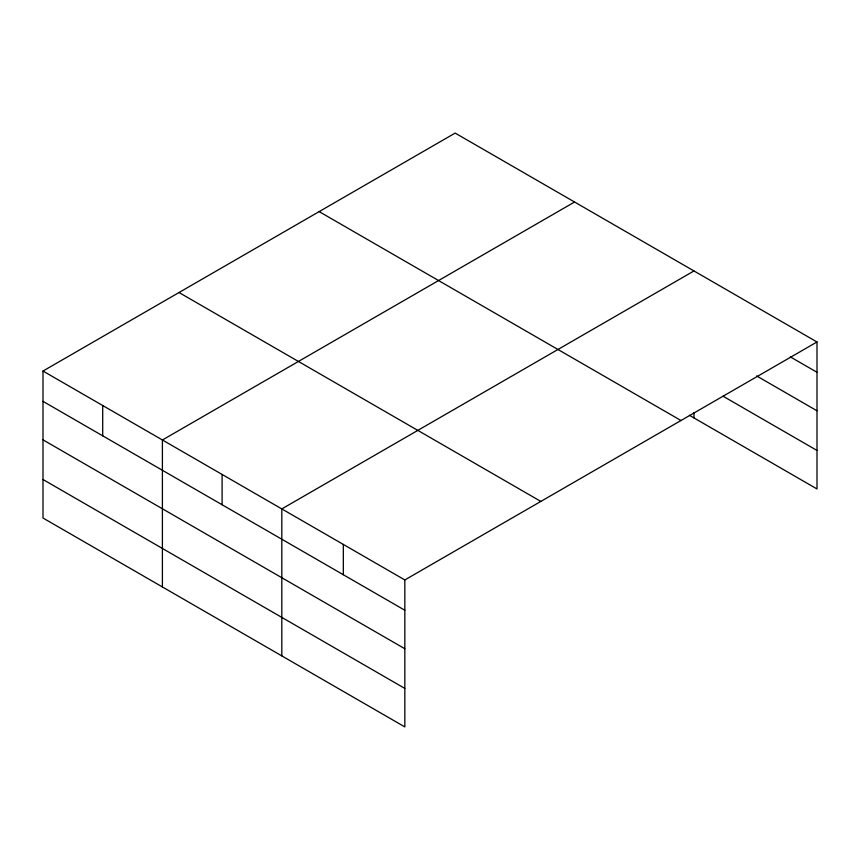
<?xml version="1.0" encoding="UTF-8"?>
<svg xmlns="http://www.w3.org/2000/svg" width="860" height="860" viewBox="0 0 860 860"><rect width="100%" height="100%" fill="white"/><g stroke="black" fill="none" stroke-linecap="round" stroke-linejoin="round"><path stroke-width="1.29" d="M817 341.979L455.166 133.085L43 371.047L43 518.021L404.834 726.915L404.834 579.941L817 341.979L817 488.953L689.387 415.283M574.577 202.014L162.4 439.987L162.4 586.95M693.977 270.954L281.811 508.916L281.811 655.89M790.308 356.879L817 372.283M756.649 375.938L817 410.79M722.991 396.18L817 450.457M319.157 211.614L680.98 420.508M179.02 292.518L540.843 501.423M43 371.047L404.834 579.941M43 401.351L404.834 610.245M43 439.847L404.834 648.752M43 479.514L404.834 688.419M693.977 412.617L693.977 417.928M343.323 544.434L343.323 574.738M222.106 474.451L222.106 504.755M102.706 405.512L102.706 435.816"/></g></svg>
